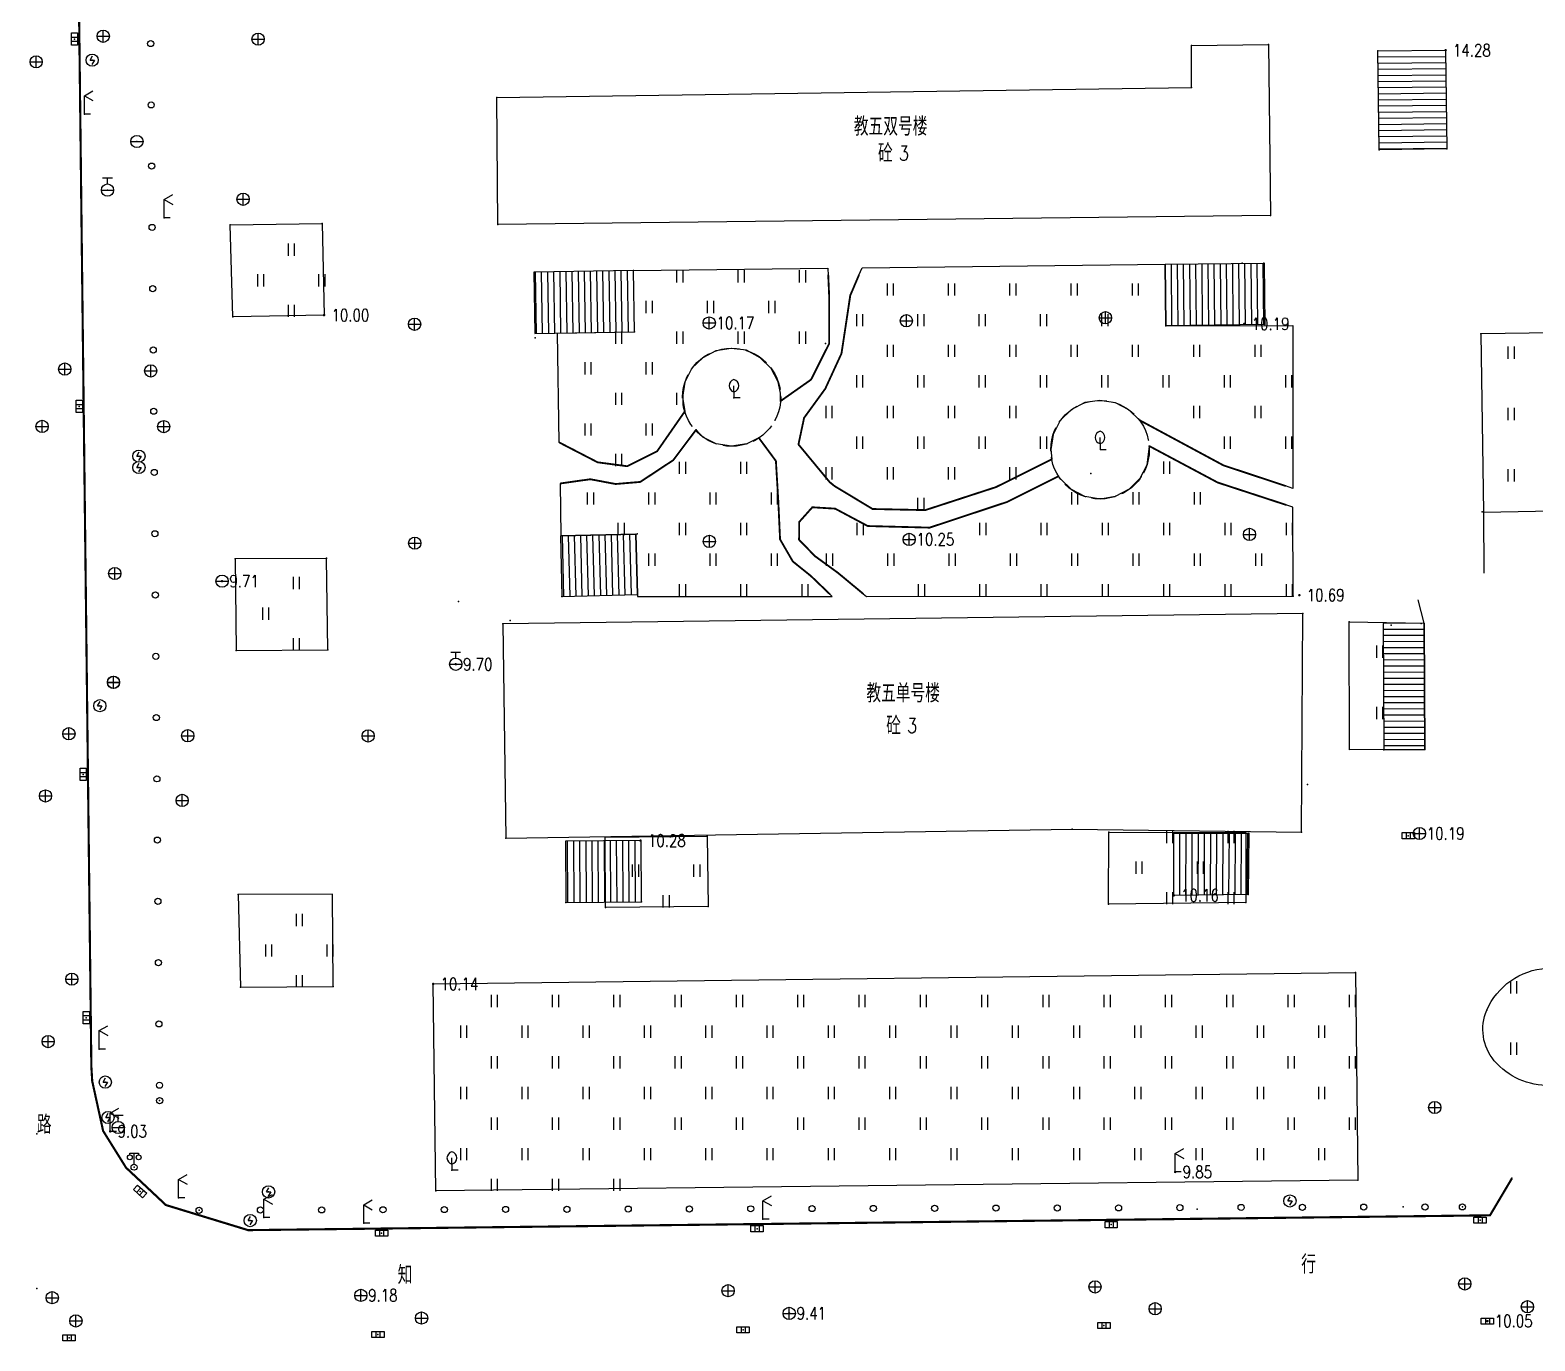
# Model space of a CAD drawing. Extents: x 953 to 1488, y 1110 to 1509.
# Drawn here: x 1214 to 1336.8, y 1195.4 to 1302.4 of the extents above; entities that cross this region are included whole.
import ezdxf
from ezdxf.enums import TextEntityAlignment as Align

# ---------------------------------------------------------------- set-up
doc = ezdxf.new("R2010")
doc.units = 0
doc.header["$LTSCALE"] = 0.5
doc.header["$PDSIZE"] = 0.2
doc.linetypes.add('X3', pattern=[5, 4, -1])
doc.layers.get('0').update_dxf_attribs({"linetype": 'CONTINUOUS'})
doc.layers.add('ASSIST', color=7, linetype='CONTINUOUS', plot=False)
for name, color, linetype in [('DLDW', 11, 'CONTINUOUS'), ('DLSS', 4, 'CONTINUOUS'), ('GCD', 1, 'CONTINUOUS'), ('GXYZ', 2, 'CONTINUOUS'), ('JMD', 6, 'CONTINUOUS'), ('SXSS', 5, 'CONTINUOUS'), ('ZBTZ', 3, 'CONTINUOUS'), ('ZDH', 1, 'CONTINUOUS')]:
    doc.layers.add(name, color=color, linetype=linetype)
doc.styles.add('HZ', font='rs.shx', dxfattribs={"width": 0.8, "bigfont": 'hztxt.shx'})
doc.linetypes.add('1161', pattern='A,0,[149,AAA.SHX,S=0.15,R=0,X=0,Y=0],-1.6', length=1.6)

# ---------------------------------------------------------------- blocks, each defined once
blk = doc.blocks.new('gc097')
for p, q in [((-0.7, 2), (-0.7, 2.3)), ((-0.7, 2.3), (0.7, 2.3)), ((0, 0.5), (0, 2.3)), ((0.7, 2.3), (0.7, 2))]:
    blk.add_line(p, q)
for centre, radius in [((-0.7, 1.6), 0.4), ((0, 0), 0.5), ((0.73, 1.6), 0.4)]:
    blk.add_circle(centre, radius)
blk = doc.blocks.new('gc143')
for p, q in [((0, 1), (0, 2)), ((0, 1), (0, 0)), ((1, 0), (0, 0))]:
    blk.add_line(p, q)
for centre, start, end in [((0.225, 2), 102.68038, 257.31962), ((-0.225, 2), 282.68038, 77.31962)]:
    blk.add_arc(centre, 1.025, start, end)
blk = doc.blocks.new('gc052')
for p, q in [((0, 3), (1.39, 3.8)), ((0, 3), (1.39, 2.2)), ((0, 0), (0, 3)), ((1, 0), (0, 0))]:
    blk.add_line(p, q)
blk = doc.blocks.new('gc133')
for p, q in [((-1, 0), (1, 0)), ((-0.8, 2), (0.8, 2)), ((0, 1), (0, 2))]:
    blk.add_line(p, q)
blk.add_circle((0, 0), 1)
blk = doc.blocks.new('gc042')
blk.add_line((-1, 0), (1, 0))
blk.add_circle((0, 0), 1)
blk = doc.blocks.new('gc041')
for p, q in [((-1, 0.5), (1, 0.5)), ((-1, -0.5), (-1, 0.5)), ((-0.33, 0.5), (-0.33, -0.5)), ((0.33, 0.5), (0.33, -0.5)), ((1, 0.5), (1, -0.5)), ((1, -0.5), (-1, -0.5))]:
    blk.add_line(p, q)
blk = doc.blocks.new('gc043')
for p, q in [((-1, 0), (1, 0)), ((0, -1), (0, 1))]:
    blk.add_line(p, q)
blk.add_circle((0, 0), 1)
blk = doc.blocks.new('gc050')
for p, q in [((-0.35, 0), (0.05, 0.69)), ((-0.35, 0), (0.35, 0)), ((0.35, 0), (-0.06, -0.69))]:
    blk.add_line(p, q)
blk.add_circle((0, 0), 1)
blk = doc.blocks.new('gc170')
at = {"linetype": 'Continuous'}
blk.add_circle((0, 0), 0.5, dxfattribs=at)
blk = doc.blocks.new('GC200')
at = {"linetype": 'Continuous', "const_width": 0.2, "flags": 128}
blk.add_lwpolyline([(-0.1, 0, 1), (0.1, 0, 1)], format="xyb", close=True, dxfattribs=at)
blk = doc.blocks.new('gc323')
at = {"flags": 128}
for points in [[(-0.5, 0), (-0.5, 2)], [(0.5, 0), (0.5, 2)]]:
    blk.add_lwpolyline(points, dxfattribs=at)

msp = doc.modelspace()

# ---------------------------------------------------------------- linework, layer by layer
at = {"linetype": 'Continuous'}
for p, q in [((1332.61, 1263.03), (1332.64, 1258.04)), ((1327.77, 1253.96), (1327.28, 1255.86))]:
    msp.add_line(p, q, dxfattribs=at)
at = {"layer": 'ASSIST', "linetype": 'Continuous', "flags": 128}
for points in [[(1324.08, 1292.6), (1323.97, 1300.67), (1329.51, 1300.72), (1329.62, 1292.67)], [(1255.22, 1277.61), (1263.35, 1277.75), (1263.27, 1282.74), (1255.14, 1282.6)], [(1314.77, 1278.33), (1306.69, 1278.24), (1306.64, 1283.26), (1314.72, 1283.35)], [(1257.43, 1256.14), (1263.59, 1256.3), (1263.46, 1261.24), (1257.3, 1261.09)], [(1327.81, 1243.66), (1327.77, 1253.96), (1324.41, 1253.95), (1324.46, 1243.65)], [(1257.74, 1231.17), (1263.92, 1231.21), (1263.89, 1236.22), (1257.71, 1236.18)], [(1313.41, 1231.83), (1307.33, 1231.75), (1307.33, 1236.82), (1313.46, 1236.82)]]:
    msp.add_lwpolyline(points, close=True, dxfattribs=at)
at = {"layer": 'DLSS', "linetype": 'Continuous', "const_width": 0.175, "elevation": 10.24, "flags": 128}
msp.add_lwpolyline([(1334.91, 1208.64), (1333.13, 1205.64), (1231.83, 1204.43), (1225.12, 1206.48), (1221.87, 1209.53), (1220, 1212.53), (1219.11, 1216.6), (1219.04, 1217.81), (1216.91, 1400.79)], dxfattribs=at)
at = {"layer": 'DLSS', "linetype": 'X3', "const_width": 0.15, "flags": 128}
for points, elevation in [([(1279.15, 1282.35), (1279.23, 1280.55), (1279.23, 1276.79), (1277.75, 1273.84), (1275.25, 1272.08)], 10.26), ([(1297.38, 1267.34), (1292.84, 1265.07), (1287.07, 1263.19), (1282.77, 1263.28), (1279.68, 1265.14), (1279.27, 1265.47), (1276.72, 1268.55), (1277.18, 1270.72), (1278.91, 1273.1), (1280.23, 1275.97), (1280.95, 1280.72), (1281.65, 1282.36)], 10.38), ([(1257.21, 1268.71), (1260.34, 1267.09), (1262.75, 1266.77), (1265.19, 1267.99), (1267.44, 1271.23)], 10.21), ([(1304.54, 1270.53), (1311.39, 1266.84), (1316.46, 1265.16)], 10.32), ([(1257.27, 1265.36), (1259.74, 1265.71), (1261.8, 1265.32), (1263.82, 1265.49), (1266.51, 1267.27), (1268.37, 1269.75)], 10.23), ([(1273.49, 1269.08), (1274.88, 1267.2), (1275.07, 1264.03), (1275.22, 1260.8), (1276.26, 1259), (1277.74, 1257.81), (1279.29, 1256.32)], 10.25), ([(1316.48, 1263.62), (1310.92, 1265.44), (1305.33, 1268.42)], 10.34), ([(1281.99, 1256.37), (1279.94, 1258.07), (1278.06, 1259.44), (1276.77, 1260.77), (1276.78, 1262.22), (1277.85, 1263.42), (1279.71, 1263.31), (1282.37, 1261.89), (1287.42, 1261.76), (1293.72, 1263.85), (1297.92, 1265.95)], 10.27)]:
    msp.add_lwpolyline(points, dxfattribs=dict(at, elevation=elevation))
at = {"layer": 'DLSS', "linetype": 'X3'}
for centre, radius in [((1271.27, 1272.4, 10.21), 4), ((1301.32, 1268.12, 10.32), 4.02)]:
    msp.add_circle(centre, radius, dxfattribs=at)
at = {"layer": 'JMD', "linetype": 'Continuous'}
for p, q in [((1323.97, 1300.67), (1329.51, 1300.72)), ((1324.08, 1292.6), (1323.97, 1300.67)), ((1323.98, 1300.17), (1329.51, 1300.22)), ((1329.51, 1300.72), (1329.62, 1292.67)), ((1323.99, 1299.67), (1329.52, 1299.72)), ((1324, 1299.17), (1329.53, 1299.22)), ((1324, 1298.67), (1329.54, 1298.72)), ((1324.01, 1298.17), (1329.54, 1298.23)), ((1324.02, 1297.67), (1329.55, 1297.73)), ((1324.02, 1297.17), (1329.56, 1297.23)), ((1324.03, 1296.67), (1329.56, 1296.73)), ((1324.04, 1296.17), (1329.57, 1296.23)), ((1324.04, 1295.67), (1329.58, 1295.73)), ((1324.05, 1295.17), (1329.58, 1295.23)), ((1324.06, 1294.67), (1329.59, 1294.73)), ((1324.06, 1294.17), (1329.6, 1294.24)), ((1324.07, 1293.67), (1329.6, 1293.74)), ((1324.08, 1293.17), (1329.61, 1293.24)), ((1324.08, 1292.67), (1329.62, 1292.74)), ((1263.27, 1282.74), (1255.14, 1282.6)), ((1262.35, 1277.73), (1262.27, 1282.72)), ((1262.85, 1277.74), (1262.77, 1282.73)), ((1263.35, 1277.75), (1263.27, 1282.74)), ((1306.64, 1283.26), (1314.72, 1283.35)), ((1306.69, 1278.24), (1306.64, 1283.26)), ((1307.19, 1278.25), (1307.14, 1283.27)), ((1307.69, 1278.25), (1307.64, 1283.27)), ((1308.19, 1278.26), (1308.14, 1283.28)), ((1308.69, 1278.27), (1308.64, 1283.28)), ((1309.19, 1278.27), (1309.14, 1283.29)), ((1309.69, 1278.28), (1309.64, 1283.3)), ((1310.19, 1278.28), (1310.14, 1283.3)), ((1310.69, 1278.29), (1310.64, 1283.31)), ((1311.19, 1278.29), (1311.14, 1283.31)), ((1311.69, 1278.3), (1311.64, 1283.32)), ((1312.19, 1278.3), (1312.14, 1283.32)), ((1312.69, 1278.31), (1312.64, 1283.33)), ((1313.19, 1278.32), (1313.14, 1283.33)), ((1313.69, 1278.32), (1313.64, 1283.34)), ((1314.19, 1278.33), (1314.14, 1283.35)), ((1314.69, 1278.33), (1314.64, 1283.35)), ((1255.35, 1277.61), (1255.27, 1282.61)), ((1255.85, 1277.62), (1255.77, 1282.61)), ((1256.35, 1277.63), (1256.27, 1282.62)), ((1256.85, 1277.64), (1256.77, 1282.63)), ((1257.35, 1277.65), (1257.27, 1282.64)), ((1257.85, 1277.66), (1257.77, 1282.65)), ((1258.35, 1277.66), (1258.27, 1282.66)), ((1258.85, 1277.67), (1258.77, 1282.67)), ((1259.35, 1277.68), (1259.27, 1282.67)), ((1259.85, 1277.69), (1259.77, 1282.68)), ((1260.35, 1277.7), (1260.27, 1282.69)), ((1260.85, 1277.71), (1260.77, 1282.7)), ((1261.35, 1277.71), (1261.27, 1282.71)), ((1261.85, 1277.72), (1261.77, 1282.72)), ((1314.77, 1278.33), (1306.69, 1278.24)), ((1255.22, 1277.61), (1263.35, 1277.75)), ((1263.46, 1261.24), (1257.3, 1261.09)), ((1257.59, 1256.15), (1257.46, 1261.09)), ((1258.09, 1256.16), (1257.96, 1261.1)), ((1258.59, 1256.17), (1258.46, 1261.12)), ((1259.09, 1256.18), (1258.96, 1261.13)), ((1259.59, 1256.2), (1259.46, 1261.14)), ((1260.09, 1256.21), (1259.96, 1261.15)), ((1260.59, 1256.22), (1260.46, 1261.17)), ((1261.09, 1256.23), (1260.96, 1261.18)), ((1261.59, 1256.25), (1261.46, 1261.19)), ((1262.09, 1256.26), (1261.96, 1261.21)), ((1262.59, 1256.27), (1262.46, 1261.22)), ((1263.09, 1256.29), (1262.96, 1261.23)), ((1263.59, 1256.3), (1263.46, 1261.24)), ((1257.43, 1256.14), (1263.59, 1256.3)), ((1327.77, 1253.96), (1324.41, 1253.95)), ((1324.41, 1253.95), (1324.46, 1243.65)), ((1327.77, 1253.46), (1324.41, 1253.45)), ((1327.81, 1243.66), (1327.77, 1253.96)), ((1327.77, 1252.96), (1324.42, 1252.95)), ((1327.77, 1252.46), (1324.42, 1252.45)), ((1327.77, 1251.96), (1324.42, 1251.95)), ((1327.78, 1251.46), (1324.42, 1251.45)), ((1327.78, 1250.96), (1324.43, 1250.95)), ((1327.78, 1250.46), (1324.43, 1250.45)), ((1327.78, 1249.96), (1324.43, 1249.95)), ((1327.79, 1249.46), (1324.43, 1249.45)), ((1327.79, 1248.96), (1324.43, 1248.95)), ((1327.79, 1248.46), (1324.44, 1248.45)), ((1327.79, 1247.96), (1324.44, 1247.95)), ((1327.8, 1247.46), (1324.44, 1247.45)), ((1327.8, 1246.96), (1324.44, 1246.95)), ((1327.8, 1246.46), (1324.45, 1246.45)), ((1327.8, 1245.96), (1324.45, 1245.95)), ((1327.8, 1245.46), (1324.45, 1245.45)), ((1327.81, 1244.96), (1324.45, 1244.95)), ((1327.81, 1244.46), (1324.45, 1244.45)), ((1327.81, 1243.96), (1324.46, 1243.95)), ((1263.89, 1236.22), (1257.71, 1236.18)), ((1257.92, 1231.17), (1257.89, 1236.18)), ((1258.42, 1231.18), (1258.39, 1236.18)), ((1258.92, 1231.18), (1258.89, 1236.18)), ((1259.42, 1231.18), (1259.39, 1236.19)), ((1259.92, 1231.19), (1259.89, 1236.19)), ((1260.42, 1231.19), (1260.39, 1236.19)), ((1260.92, 1231.19), (1260.89, 1236.2)), ((1261.42, 1231.2), (1261.39, 1236.2)), ((1261.92, 1231.2), (1261.89, 1236.2)), ((1262.42, 1231.2), (1262.39, 1236.21)), ((1262.92, 1231.21), (1262.89, 1236.21)), ((1263.42, 1231.21), (1263.39, 1236.21)), ((1263.92, 1231.21), (1263.89, 1236.22)), ((1307.33, 1231.75), (1307.33, 1236.82)), ((1307.33, 1236.82), (1313.46, 1236.82)), ((1307.83, 1231.76), (1307.84, 1236.82)), ((1308.33, 1231.77), (1308.34, 1236.82)), ((1308.83, 1231.77), (1308.84, 1236.82)), ((1309.33, 1231.78), (1309.35, 1236.82)), ((1309.83, 1231.78), (1309.85, 1236.82)), ((1310.33, 1231.79), (1310.35, 1236.82)), ((1310.83, 1231.79), (1310.86, 1236.82)), ((1311.33, 1231.8), (1311.36, 1236.82)), ((1311.83, 1231.81), (1311.87, 1236.82)), ((1312.33, 1231.81), (1312.37, 1236.82)), ((1312.83, 1231.82), (1312.87, 1236.82)), ((1313.33, 1231.82), (1313.38, 1236.82)), ((1257.74, 1231.17), (1263.92, 1231.21)), ((1313.41, 1231.83), (1307.33, 1231.75))]:
    msp.add_line(p, q, dxfattribs=at)
at = {"layer": 'JMD', "linetype": 'Continuous', "elevation": 10.68, "flags": 128}
msp.add_lwpolyline([(1252.11, 1296.85), (1308.78, 1297.68), (1308.77, 1301.11), (1315.05, 1301.18), (1315.23, 1287.22), (1252.21, 1286.51), (1252.11, 1296.85)], close=True, dxfattribs=at)
at = {"layer": 'JMD', "linetype": 'Continuous', "flags": 128}
msp.add_lwpolyline([(1252.85, 1236.42), (1299.05, 1237.14), (1317.75, 1236.91), (1317.87, 1254.75), (1252.61, 1253.92), (1252.85, 1236.42)], close=True, dxfattribs=at)
at = {"layer": 'ZBTZ', "linetype": '1161', "flags": 128}
for points, elevation in [([(1230.36, 1286.46), (1237.87, 1286.58), (1238.03, 1279.1), (1230.58, 1278.95)], 9.75), ([(1342.24, 1277.7), (1332.37, 1277.57), (1332.61, 1263.03), (1342.49, 1263.2)], 14.34), ([(1230.78, 1259.22), (1230.86, 1251.74), (1238.32, 1251.79), (1238.21, 1259.25)], 9.74), ([(1321.64, 1254.06), (1327.77, 1253.96), (1327.81, 1243.66), (1321.68, 1243.63)], 14.25), ([(1269.26, 1236.57), (1269.35, 1230.83), (1260.99, 1230.77), (1260.94, 1236.51)], 10.27), ([(1313.2, 1231.17), (1302.02, 1231.02), (1302.03, 1236.92), (1313.22, 1236.88)], 10.17), ([(1231.02, 1231.81), (1231.2, 1224.25), (1238.76, 1224.3), (1238.71, 1231.86)], 9.58), ([(1322.17, 1225.45), (1322.36, 1208.5), (1247.14, 1207.63), (1246.92, 1224.52)], 10.17)]:
    msp.add_lwpolyline(points, close=True, dxfattribs=dict(at, elevation=elevation))
for points in [[(1263.27, 1282.74), (1263.27, 1282.74), (1279.12, 1282.93), (1279.23, 1280.55), (1279.23, 1276.79), (1277.75, 1273.84), (1275.25, 1272.08), (1275.25, 1272.73), (1275.07, 1273.66), (1274.5, 1274.74), (1273.59, 1275.63), (1272.47, 1276.23), (1271.23, 1276.38), (1269.99, 1276.2), (1268.93, 1275.63), (1268.03, 1274.77), (1267.45, 1273.64), (1267.25, 1272.41), (1267.44, 1271.23), (1265.19, 1267.99), (1262.75, 1266.77), (1260.34, 1267.09), (1258.19, 1268.2), (1257.21, 1268.71), (1257.06, 1277.64), (1263.35, 1277.75), (1263.27, 1282.74)], [(1281.91, 1282.96), (1306.64, 1283.26), (1306.69, 1278.24), (1317.06, 1278.25), (1317.06, 1264.96), (1316.46, 1265.16), (1311.39, 1266.84), (1304.54, 1270.53), (1303.67, 1271.38), (1302.57, 1271.95), (1301.29, 1272.14), (1300.08, 1271.96), (1298.96, 1271.38), (1298.07, 1270.49), (1297.5, 1269.35), (1297.3, 1268.14), (1297.38, 1267.34), (1292.84, 1265.07), (1287.07, 1263.19), (1282.77, 1263.28), (1279.68, 1265.14), (1279.27, 1265.47), (1276.72, 1268.55), (1277.18, 1270.72), (1278.91, 1273.1), (1280.23, 1275.97), (1280.95, 1280.72), (1281.65, 1282.36)], [(1257.27, 1265.36), (1257.34, 1261.09), (1263.46, 1261.24), (1263.59, 1256.3), (1263.59, 1256.14), (1279.46, 1256.15), (1279.29, 1256.32), (1277.74, 1257.81), (1276.26, 1259), (1275.22, 1260.8), (1275.07, 1264.03), (1274.88, 1267.2), (1273.49, 1269.08), (1272.51, 1268.6), (1271.26, 1268.41), (1270.02, 1268.6), (1268.93, 1269.15), (1268.37, 1269.75), (1266.51, 1267.27), (1263.82, 1265.49), (1261.8, 1265.32), (1259.74, 1265.71), (1257.27, 1265.36)], [(1282.26, 1256.15), (1317.07, 1256.16), (1317.06, 1263.42), (1316.48, 1263.62), (1310.92, 1265.44), (1305.33, 1268.42), (1305.14, 1266.87), (1304.56, 1265.76), (1303.69, 1264.89), (1302.56, 1264.3), (1301.35, 1264.08), (1300.09, 1264.3), (1298.98, 1264.87), (1298.1, 1265.75), (1297.92, 1265.95), (1293.72, 1263.85), (1287.42, 1261.76), (1282.37, 1261.89), (1279.71, 1263.31), (1277.85, 1263.42), (1276.78, 1262.22), (1276.77, 1260.77), (1278.06, 1259.44), (1279.94, 1258.07), (1281.99, 1256.37)]]:
    msp.add_lwpolyline(points, close=True, dxfattribs=at)
msp.add_lwpolyline([(1342.88, 1222.97, -0.289622), (1342.61, 1218.7, -0.231147), (1338.02, 1216.25, -0.231147), (1333.48, 1218.26, -0.283586), (1332.87, 1222.38, -0.283586), (1337.75, 1225.8, -0.289622)], format="xyb", close=True, dxfattribs=at)
at = {"layer": 'ZDH', "linetype": 'Continuous'}
for p in [(1217.66, 1301.63, 9.52), (1220.01, 1301.86, 9.69), (1232.64, 1301.62, 9.97), (1315.05, 1301.18, 14.27), (1219.11, 1299.91, 9.66), (1308.77, 1301.11, 10.67), (1323.97, 1300.67, 14.27), (1329.51, 1300.72, 14.28), (1214.54, 1299.77, 9.57), (1308.78, 1297.68, 10.69), (1252.11, 1296.85, 10.68), (1218.48, 1295.51, 9.62), (1222.76, 1293.27, 9.62), (1324.08, 1292.6, 14.39), (1329.62, 1292.67, 14.39), (1220.36, 1289.31, 9.53), (1231.42, 1288.56, 9.85), (1224.98, 1287.04, 9.59), (1230.36, 1286.46, 9.75), (1237.87, 1286.58, 10.05), (1252.21, 1286.51, 10.68), (1315.23, 1287.22, 14.27), (1263.27, 1282.74, 10.21), (1312.92, 1283.35, 10.66), (1314.69, 1283.35, 14.27), (1279.15, 1282.35, 10.26), (1281.65, 1282.36, 10.27), (1279.23, 1280.55, 10.26), (1280.95, 1280.72, 10.27), (1238.03, 1279.1, 10), (1230.58, 1278.95, 9.75), (1245.41, 1278.36, 10.17), (1269.44, 1278.46, 10.16), (1285.52, 1278.64, 10.2), (1301.76, 1278.89, 10.21), (1306.69, 1278.24, 10.14), (1313.09, 1278.39, 10.19), (1314.77, 1278.33, 14.39), (1255.23, 1277.26, 10.68), (1255.25, 1277.26, 10.68), (1263.35, 1277.75, 10.12), (1278.92, 1276.79, 10.26), (1332.37, 1277.57, 14.34), (1280.23, 1275.97, 10.26), (1216.87, 1274.7, 9.33), (1223.88, 1274.55, 9.54), (1277.75, 1273.84, 10.24), (1278.91, 1273.1, 10.26), (1271.46, 1272.34, 10.27), (1275.25, 1272.08, 10.26), (1218.06, 1271.65, 9.27), (1267.44, 1271.23, 10.26), (1277.18, 1270.72, 10.25), (1304.54, 1270.53, 10.32), (1215.02, 1270.02, 9.34), (1224.94, 1270, 9.54), (1268.37, 1269.75, 10.27), (1258.19, 1268.2, 10.21), (1258.37, 1268.13, 10.23), (1265.19, 1267.99, 10.25), (1273.49, 1269.08, 10.25), (1276.72, 1268.55, 10.28), (1305.33, 1268.42, 10.34), (1222.92, 1267.59, 9.46), (1260.34, 1267.09, 10.26), (1262.75, 1266.77, 10.24), (1266.51, 1267.27, 10.28), (1274.88, 1267.2, 10.3), (1297.38, 1267.34, 10.38), (1311.39, 1266.84, 10.31), (1222.92, 1266.67, 9.44), (1259.74, 1265.71, 10.24), (1297.92, 1265.95, 10.38), (1300.58, 1266.18, 10.36), (1304.67, 1265.9, 10.33), (1258.22, 1265.49, 10.23), (1261.8, 1265.32, 10.25), (1263.82, 1265.49, 10.25), (1279.27, 1265.47, 10.32), (1279.68, 1265.14, 10.32), (1292.84, 1265.07, 10.36), (1310.92, 1265.44, 10.3), (1316.46, 1265.16, 10.35), (1275.07, 1264.03, 10.33), (1277.85, 1263.42, 10.33), (1279.71, 1263.31, 10.33), (1282.77, 1263.28, 10.3), (1287.07, 1263.19, 10.3), (1293.72, 1263.85, 10.38), (1316.48, 1263.62, 10.34), (1276.78, 1262.22, 10.33), (1282.37, 1261.89, 10.3), (1332.5, 1263.04, 14.35), (1263.55, 1261.25, 10.18), (1269.45, 1260.64, 10.24), (1275.22, 1260.8, 10.31), (1276.77, 1260.77, 10.31), (1285.75, 1260.8, 10.25), (1287.42, 1261.76, 10.31), (1313.51, 1261.21, 10.26), (1245.42, 1260.49, 10.23), (1278.06, 1259.44, 10.31), (1230.78, 1259.22, 9.74), (1238.21, 1259.25, 10), (1238.23, 1259.26, 10), (1276.26, 1259, 10.32), (1220.95, 1258.02, 9.38), (1229.7, 1257.39, 9.71), (1277.74, 1257.81, 10.31), (1279.94, 1258.07, 10.3), (1257.43, 1256.14, 10.69), (1257.45, 1256.14, 10.69), (1263.59, 1256.3, 10.19), (1279.29, 1256.32, 10.27), (1281.99, 1256.37, 10.27), (1317.07, 1256.16, 14.37), (1317.58, 1256.25, 10.69), (1248.99, 1255.72, 10.69), (1317.87, 1254.75, 14.26), (1252.61, 1253.92, 10.67), (1253.21, 1254.19, 10.67), (1321.64, 1254.06, 14.25), (1325.07, 1253.81, 14.25), (1327.51, 1253.94, 14.24), (1230.86, 1251.74, 9.69), (1238.32, 1251.79, 10.01), (1248.76, 1250.61, 9.7), (1220.85, 1249.14, 9.33), (1220.85, 1249.13, 9.33), (1219.73, 1247.23, 9.32), (1217.21, 1244.94, 9.19), (1226.9, 1244.78, 9.52), (1241.62, 1244.76, 10.17), (1324.46, 1243.62, 10.21), (1327.81, 1243.66, 10.2), (1218.37, 1241.62, 9.12), (1215.3, 1239.86, 9.19), (1318.25, 1240.8, 10.68), (1226.45, 1239.5, 9.46), (1252.85, 1236.42, 10.7), (1263.84, 1236.22, 10.28), (1269.26, 1236.57, 10.27), (1299.05, 1237.14, 10.66), (1302.03, 1236.92, 10.41), (1307.32, 1236.82, 10.39), (1313.46, 1236.82, 10.67), (1317.75, 1236.91, 10.66), (1326.46, 1236.62, 10.19), (1327.37, 1236.8, 10.19), (1231.02, 1231.81, 9.58), (1257.74, 1231.17, 10.22), (1263.92, 1231.21, 10.18), (1307.33, 1231.75, 10.16), (1313.2, 1231.17, 10.17), (1313.41, 1231.83, 10.19), (1260.99, 1230.77, 10.21), (1269.35, 1230.83, 10.24), (1302.02, 1231.02, 10.21), (1322.17, 1225.45, 10.17), (1217.45, 1224.91, 9.04), (1231.2, 1224.25, 9.5), (1238.76, 1224.3, 9.84), (1246.92, 1224.52, 10.13), (1218.63, 1221.77, 8.98), (1332.87, 1222.38, 10.28), (1215.52, 1219.82, 9.04), (1219.69, 1219.21, 9.15), (1219.04, 1217.81, 8.94), (1219.11, 1216.6, 8.98), (1220.18, 1216.51, 9.14), (1224.61, 1215, 9.19), (1328.62, 1214.44, 10.2), (1220.4, 1213.62, 9.1), (1214.6, 1212.3, 9.02), (1220, 1212.53, 8.93), (1221.87, 1209.53, 8.91), (1222.53, 1209.57, 8.97), (1248.45, 1209.32, 9.61), (1307.45, 1209.18, 9.85), (1322.36, 1208.5, 10.03), (1334.92, 1208.66, 10.24), (1223.02, 1207.59, 8.95), (1226.16, 1207.07, 9.13), (1233.5, 1207.55, 9.23), (1247.14, 1207.63, 9.32), (1316.81, 1206.81, 9.94), (1225.12, 1206.48, 9.01), (1227.83, 1206.05, 9.24), (1233.11, 1205.45, 9.23), (1309.24, 1206.15, 9.83), (1326.06, 1206.32, 10.08), (1330.88, 1206.33, 10.19), (1333.13, 1205.64, 10.05), (1231.83, 1204.43, 9.05), (1232, 1205.21, 9.21), (1241.26, 1205, 9.24), (1242.72, 1204.19, 9.14), (1273.34, 1204.55, 9.37), (1273.82, 1205.33, 9.51), (1302.23, 1204.88, 9.62), (1332.32, 1205.24, 10.04), (1214.6, 1199.67, 8.98), (1270.98, 1199.49, 9.4), (1300.91, 1199.8, 9.69), (1331.07, 1200.04, 10.08), (1215.85, 1198.92, 8.99), (1241.02, 1199.11, 9.18), (1336.18, 1198.18, 10.13), (1217.78, 1197.02, 8.94), (1245.98, 1197.26, 9.19), (1275.97, 1197.64, 9.41), (1305.82, 1198.02, 9.71), (1332.92, 1197.01, 10.05), (1217.22, 1195.64, 8.89), (1242.42, 1195.92, 9.11), (1272.2, 1196.29, 9.34), (1301.64, 1196.65, 9.63)]:
    msp.add_point(p, dxfattribs=at)

# ---------------------------------------------------------------- block references
at = {"layer": 'DLDW', "linetype": 'Continuous', "xscale": 0.5, "yscale": 0.5}
msp.add_blockref('gc097', (1222.53, 1209.57, 8.97), dxfattribs=at)
at = {"layer": 'DLSS', "linetype": 'Continuous', "xscale": 0.5, "yscale": 0.5}
for p in [(1218.48, 1295.51, 9.62), (1224.98, 1287.04, 9.59), (1219.69, 1219.21, 9.15), (1220.58, 1212.48, 9.31), (1307.45, 1209.18, 9.85), (1226.16, 1207.07, 9.13), (1233.11, 1205.45, 9.23), (1241.26, 1205, 9.24), (1273.82, 1205.33, 9.51)]:
    msp.add_blockref('gc052', p, dxfattribs=at)
at = {"layer": 'GCD', "linetype": 'Continuous'}
ref = msp.add_blockref('GC200', (1329.51, 1300.72, 14.28), dxfattribs=dict(at, xscale=0.5, yscale=0.5, zscale=0.5))
ref.add_attrib('height', '14.28', dxfattribs={"linetype": 'Continuous', "height": 1, "style": 'HZ', "width": 0.8}).set_placement((1330.11, 1300.72, 14.28), align=Align.MIDDLE_LEFT)
ref = msp.add_blockref('GC200', (1238.03, 1279.1, 10), dxfattribs=dict(at, xscale=0.5, yscale=0.5, zscale=0.5))
ref.add_attrib('height', '10.00', dxfattribs={"linetype": 'Continuous', "height": 1, "style": 'HZ', "width": 0.8}).set_placement((1238.63, 1279.1, 10), align=Align.MIDDLE_LEFT)
ref = msp.add_blockref('GC200', (1269.44, 1278.46, 10.16), dxfattribs=dict(at, xscale=0.5, yscale=0.5, zscale=0.5))
ref.add_attrib('height', '10.17', dxfattribs={"linetype": 'Continuous', "height": 1, "style": 'HZ', "width": 0.8}).set_placement((1270.04, 1278.46, 10.16), align=Align.MIDDLE_LEFT)
ref = msp.add_blockref('GC200', (1313.09, 1278.39, 10.19), dxfattribs=dict(at, xscale=0.5, yscale=0.5, zscale=0.5))
ref.add_attrib('height', '10.19', dxfattribs={"linetype": 'Continuous', "height": 1, "style": 'HZ', "width": 0.8}).set_placement((1313.69, 1278.39, 10.19), align=Align.MIDDLE_LEFT)
ref = msp.add_blockref('GC200', (1285.75, 1260.8, 10.25), dxfattribs=dict(at, xscale=0.5, yscale=0.5, zscale=0.5))
ref.add_attrib('height', '10.25', dxfattribs={"linetype": 'Continuous', "height": 1, "style": 'HZ', "width": 0.8}).set_placement((1286.35, 1260.8, 10.25), align=Align.MIDDLE_LEFT)
ref = msp.add_blockref('GC200', (1229.7, 1257.39, 9.71), dxfattribs=dict(at, xscale=0.5, yscale=0.5, zscale=0.5))
ref.add_attrib('height', '9.71', dxfattribs={"linetype": 'Continuous', "height": 1, "style": 'HZ', "width": 0.8}).set_placement((1230.3, 1257.39, 9.71), align=Align.MIDDLE_LEFT)
ref = msp.add_blockref('GC200', (1317.58, 1256.25, 10.69), dxfattribs=dict(at, xscale=0.5, yscale=0.5, zscale=0.5))
ref.add_attrib('height', '10.69', dxfattribs={"linetype": 'Continuous', "height": 1, "style": 'HZ', "width": 0.8}).set_placement((1318.18, 1256.25, 10.69), align=Align.MIDDLE_LEFT)
ref = msp.add_blockref('GC200', (1248.76, 1250.61, 9.7), dxfattribs=dict(at, xscale=0.5, yscale=0.5, zscale=0.5))
ref.add_attrib('height', '9.70', dxfattribs={"linetype": 'Continuous', "height": 1, "style": 'HZ', "width": 0.8}).set_placement((1249.36, 1250.61, 9.7), align=Align.MIDDLE_LEFT)
ref = msp.add_blockref('GC200', (1263.84, 1236.22, 10.28), dxfattribs=dict(at, xscale=0.5, yscale=0.5, zscale=0.5))
ref.add_attrib('height', '10.28', dxfattribs={"linetype": 'Continuous', "height": 1, "style": 'HZ', "width": 0.8}).set_placement((1264.44, 1236.22, 10.28), align=Align.MIDDLE_LEFT)
ref = msp.add_blockref('GC200', (1327.37, 1236.8, 10.19), dxfattribs=dict(at, xscale=0.5, yscale=0.5, zscale=0.5))
ref.add_attrib('height', '10.19', dxfattribs={"linetype": 'Continuous', "height": 1, "style": 'HZ', "width": 0.8}).set_placement((1327.97, 1236.8, 10.19), align=Align.MIDDLE_LEFT)
ref = msp.add_blockref('GC200', (1307.33, 1231.75, 10.16), dxfattribs=dict(at, xscale=0.5, yscale=0.5, zscale=0.5))
ref.add_attrib('height', '10.16', dxfattribs={"linetype": 'Continuous', "height": 1, "style": 'HZ', "width": 0.8}).set_placement((1307.93, 1231.75, 10.16), align=Align.MIDDLE_LEFT)
ref = msp.add_blockref('GC200', (1246.92, 1224.52, 10.13), dxfattribs=dict(at, xscale=0.5, yscale=0.5, zscale=0.5))
ref.add_attrib('height', '10.14', dxfattribs={"linetype": 'Continuous', "height": 1, "style": 'HZ', "width": 0.8}).set_placement((1247.52, 1224.52, 10.13), align=Align.MIDDLE_LEFT)
ref = msp.add_blockref('GC200', (1220.58, 1212.49, 9.03), dxfattribs=dict(at, xscale=0.5, yscale=0.5, zscale=0.5))
ref.add_attrib('height', '9.03', dxfattribs={"linetype": 'Continuous', "height": 1, "style": 'HZ', "width": 0.8}).set_placement((1221.18, 1212.49, 9.03), align=Align.MIDDLE_LEFT)
ref = msp.add_blockref('GC200', (1307.45, 1209.18, 9.85), dxfattribs=dict(at, xscale=0.5, yscale=0.5, zscale=0.5))
ref.add_attrib('height', '9.85', dxfattribs={"linetype": 'Continuous', "height": 1, "style": 'HZ', "width": 0.8}).set_placement((1308.06, 1209.18, 9.85), align=Align.MIDDLE_LEFT)
ref = msp.add_blockref('GC200', (1241.02, 1199.11, 9.18), dxfattribs=dict(at, xscale=0.5, yscale=0.5, zscale=0.5))
ref.add_attrib('height', '9.18', dxfattribs={"linetype": 'Continuous', "height": 1, "style": 'HZ', "width": 0.8}).set_placement((1241.62, 1199.11, 9.18), align=Align.MIDDLE_LEFT)
ref = msp.add_blockref('GC200', (1275.97, 1197.64, 9.41), dxfattribs=dict(at, xscale=0.5, yscale=0.5, zscale=0.5))
ref.add_attrib('height', '9.41', dxfattribs={"linetype": 'Continuous', "height": 1, "style": 'HZ', "width": 0.8}).set_placement((1276.57, 1197.64, 9.41), align=Align.MIDDLE_LEFT)
ref = msp.add_blockref('GC200', (1332.92, 1197.01, 10.05), dxfattribs=dict(at, xscale=0.5, yscale=0.5, zscale=0.5))
ref.add_attrib('height', '10.05', dxfattribs={"linetype": 'Continuous', "height": 1, "style": 'HZ', "width": 0.8}).set_placement((1333.52, 1197.01, 10.05), align=Align.MIDDLE_LEFT)
at = {"layer": 'GXYZ', "linetype": 'Continuous'}
for p, xscale, yscale, rotation in [((1217.66, 1301.63, 9.52), 0.5, 0.5, 90), ((1218.06, 1271.65, 9.27), 0.5, 0.5, 90), ((1218.37, 1241.62, 9.12), 0.5, 0.5, 90), ((1218.63, 1221.77, 8.98), 0.5, 0.5, 90), ((1223.02, 1207.59, 8.95), 0.5000000000000322, 0.4999999999999941, 317.9025429339877)]:
    msp.add_blockref('gc041', p, dxfattribs=dict(at, xscale=xscale, yscale=yscale, rotation=rotation))
at = {"layer": 'GXYZ', "linetype": 'Continuous', "xscale": 0.5, "yscale": 0.5}
for name, p in [('gc043', (1220.01, 1301.86, 9.69)), ('gc043', (1232.64, 1301.62, 9.97)), ('gc043', (1214.54, 1299.77, 9.57)), ('gc050', (1219.11, 1299.91, 9.66)), ('gc042', (1222.76, 1293.27, 9.62)), ('gc133', (1220.36, 1289.31, 9.53)), ('gc043', (1231.42, 1288.56, 9.85)), ('gc043', (1285.52, 1278.64, 10.2)), ('gc043', (1301.76, 1278.89, 10.21)), ('gc043', (1245.41, 1278.36, 10.17)), ('gc043', (1269.44, 1278.46, 10.16)), ('gc043', (1216.87, 1274.7, 9.33)), ('gc043', (1223.88, 1274.55, 9.54)), ('gc043', (1215.02, 1270.02, 9.34)), ('gc043', (1224.94, 1270, 9.54)), ('gc050', (1222.92, 1267.59, 9.46)), ('gc050', (1222.92, 1266.67, 9.44)), ('gc043', (1245.42, 1260.49, 10.23)), ('gc043', (1269.45, 1260.64, 10.24)), ('gc043', (1285.75, 1260.8, 10.25)), ('gc043', (1313.51, 1261.21, 10.26)), ('gc043', (1220.95, 1258.02, 9.38)), ('gc042', (1229.7, 1257.39, 9.71)), ('gc133', (1248.76, 1250.61, 9.7)), ('gc043', (1220.85, 1249.14, 9.33)), ('gc043', (1220.85, 1249.13, 9.33)), ('gc050', (1219.73, 1247.23, 9.32)), ('gc043', (1217.21, 1244.94, 9.19)), ('gc043', (1226.9, 1244.78, 9.52)), ('gc043', (1241.62, 1244.76, 10.17)), ('gc043', (1215.3, 1239.86, 9.19)), ('gc043', (1226.45, 1239.5, 9.46)), ('gc041', (1326.46, 1236.62, 10.19)), ('gc043', (1327.37, 1236.8, 10.19)), ('gc043', (1217.45, 1224.91, 9.04)), ('gc043', (1215.52, 1219.82, 9.04)), ('gc050', (1220.18, 1216.51, 9.14)), ('gc050', (1220.4, 1213.62, 9.1)), ('gc043', (1328.62, 1214.44, 10.2)), ('gc133', (1221.24, 1212.81, 8.68)), ('gc050', (1233.5, 1207.55, 9.23)), ('gc050', (1316.81, 1206.81, 9.94)), ('gc050', (1232, 1205.21, 9.21)), ('gc041', (1332.32, 1205.24, 10.04)), ('gc041', (1242.72, 1204.19, 9.14)), ('gc041', (1273.34, 1204.55, 9.37)), ('gc041', (1302.23, 1204.88, 9.62)), ('gc043', (1331.07, 1200.04, 10.08)), ('gc043', (1215.85, 1198.92, 8.99)), ('gc043', (1241.02, 1199.11, 9.18)), ('gc043', (1270.98, 1199.49, 9.4)), ('gc043', (1300.91, 1199.8, 9.69)), ('gc043', (1275.97, 1197.64, 9.41)), ('gc043', (1305.82, 1198.02, 9.71)), ('gc043', (1336.18, 1198.18, 10.13)), ('gc043', (1217.78, 1197.02, 8.94)), ('gc043', (1245.98, 1197.26, 9.19)), ('gc041', (1301.64, 1196.65, 9.63)), ('gc041', (1332.92, 1197.01, 10.05)), ('gc041', (1217.22, 1195.64, 8.89)), ('gc041', (1242.42, 1195.92, 9.11)), ('gc041', (1272.2, 1196.29, 9.34))]:
    msp.add_blockref(name, p, dxfattribs=at)
at = {"layer": 'ZBTZ', "linetype": 'Continuous', "xscale": 0.5, "yscale": 0.5}
for p, rotation in [((1223.88, 1301.26), 270.4859755593662), ((1223.92, 1296.26), 270.4859755593662), ((1223.96, 1291.26), 270.4859755593662), ((1224, 1286.26), 270.4859755593662), ((1224.05, 1281.26), 270.4859755593662), ((1224.09, 1276.26), 270.4859755593662), ((1224.13, 1271.26), 270.4859755593662), ((1224.17, 1266.26), 270.4859755593662), ((1224.22, 1261.26), 270.4859755593662), ((1224.26, 1256.26), 270.4859755593662), ((1224.3, 1251.26), 270.4859755593662), ((1224.34, 1246.26), 270.4859755593662), ((1224.39, 1241.26), 270.4859755593662), ((1224.43, 1236.26), 270.4859755593662), ((1224.47, 1231.26), 270.4859755593662), ((1224.51, 1226.26), 270.4859755593662), ((1224.55, 1221.26), 270.4859755593662), ((1224.6, 1216.26), 270.4859755593662), ((1224.61, 1215), 270.4859755593662), ((1227.83, 1206.05), 0.1523495001035128), ((1232.83, 1206.07), 0.1523495001035128), ((1237.83, 1206.08), 0.1523495001035128), ((1242.83, 1206.09), 0.1523495001035128), ((1247.83, 1206.11), 0.1523495001035128), ((1252.83, 1206.12), 0.1523495001035128), ((1257.83, 1206.13), 0.1523495001035128), ((1262.83, 1206.15), 0.1523495001035128), ((1267.83, 1206.16), 0.1523495001035128), ((1272.83, 1206.17), 0.1523495001035128), ((1277.83, 1206.19), 0.1523495001035128), ((1282.83, 1206.2), 0.1523495001035128), ((1287.83, 1206.21), 0.1523495001035128), ((1292.83, 1206.23), 0.1523495001035128), ((1297.83, 1206.24), 0.1523495001035128), ((1302.83, 1206.25), 0.1523495001035128), ((1307.83, 1206.27), 0.1523495001035128), ((1312.83, 1206.28), 0.1523495001035128), ((1317.83, 1206.29), 0.1523495001035128), ((1322.83, 1206.31), 0.1523495001035128), ((1327.83, 1206.32), 0.1523495001035128), ((1330.88, 1206.33), 0.1523495001035128)]:
    msp.add_blockref('gc170', p, dxfattribs=dict(at, rotation=rotation))
for name, p in [('gc323', (1235.36, 1283.95)), ('gc323', (1267.06, 1281.77)), ('gc323', (1272.06, 1281.77)), ('gc323', (1277.06, 1281.77)), ('gc323', (1232.86, 1281.45)), ('gc323', (1237.86, 1281.45)), ('gc323', (1284.22, 1280.69)), ('gc323', (1289.22, 1280.69)), ('gc323', (1294.22, 1280.69)), ('gc323', (1299.22, 1280.69)), ('gc323', (1304.22, 1280.69)), ('gc323', (1264.56, 1279.27)), ('gc323', (1269.56, 1279.27)), ('gc323', (1274.56, 1279.27)), ('gc323', (1235.36, 1278.95)), ('gc323', (1281.72, 1278.19)), ('gc323', (1286.72, 1278.19)), ('gc323', (1291.72, 1278.19)), ('gc323', (1296.72, 1278.19)), ('gc323', (1301.72, 1278.19)), ('gc323', (1262.06, 1276.77)), ('gc323', (1267.06, 1276.77)), ('gc323', (1272.06, 1276.77)), ('gc323', (1277.06, 1276.77)), ('gc323', (1284.22, 1275.69)), ('gc323', (1289.22, 1275.69)), ('gc323', (1294.22, 1275.69)), ('gc323', (1299.22, 1275.69)), ('gc323', (1304.22, 1275.69)), ('gc323', (1309.22, 1275.69)), ('gc323', (1314.22, 1275.69)), ('gc323', (1334.87, 1275.53)), ('gc323', (1259.56, 1274.27)), ('gc323', (1264.56, 1274.27)), ('gc323', (1281.72, 1273.19)), ('gc323', (1286.72, 1273.19)), ('gc323', (1291.72, 1273.19)), ('gc323', (1296.72, 1273.19)), ('gc323', (1301.72, 1273.19)), ('gc323', (1306.72, 1273.19)), ('gc323', (1311.72, 1273.19)), ('gc323', (1316.72, 1273.19)), ('gc143', (1271.46, 1272.34, 10.27)), ('gc323', (1262.06, 1271.77)), ('gc323', (1267.06, 1271.77)), ('gc323', (1279.22, 1270.69)), ('gc323', (1284.22, 1270.69)), ('gc323', (1289.22, 1270.69)), ('gc323', (1294.22, 1270.69)), ('gc323', (1309.22, 1270.69)), ('gc323', (1314.22, 1270.69)), ('gc323', (1334.87, 1270.53)), ('gc323', (1259.56, 1269.27)), ('gc323', (1264.56, 1269.27)), ('gc143', (1301.32, 1268.12, 10.32)), ('gc323', (1281.72, 1268.19)), ('gc323', (1286.72, 1268.19)), ('gc323', (1291.72, 1268.19)), ('gc323', (1296.72, 1268.19)), ('gc323', (1311.72, 1268.19)), ('gc323', (1316.72, 1268.19)), ('gc323', (1262.06, 1266.77)), ('gc323', (1267.27, 1266.14)), ('gc323', (1272.27, 1266.14)), ('gc323', (1306.77, 1266.15)), ('gc323', (1279.22, 1265.69)), ('gc323', (1284.22, 1265.69)), ('gc323', (1289.22, 1265.69)), ('gc323', (1294.22, 1265.69)), ('gc323', (1334.87, 1265.53)), ('gc323', (1259.77, 1263.64)), ('gc323', (1264.77, 1263.64)), ('gc323', (1269.77, 1263.64)), ('gc323', (1274.77, 1263.64)), ('gc323', (1299.27, 1263.65)), ('gc323', (1304.27, 1263.65)), ('gc323', (1309.27, 1263.65)), ('gc323', (1286.72, 1263.19)), ('gc323', (1262.27, 1261.14)), ('gc323', (1267.27, 1261.14)), ('gc323', (1272.27, 1261.14)), ('gc323', (1281.77, 1261.15)), ('gc323', (1291.77, 1261.15)), ('gc323', (1296.77, 1261.15)), ('gc323', (1301.77, 1261.15)), ('gc323', (1306.77, 1261.15)), ('gc323', (1311.77, 1261.15)), ('gc323', (1316.77, 1261.15)), ('gc323', (1264.77, 1258.64)), ('gc323', (1269.77, 1258.64)), ('gc323', (1274.77, 1258.64)), ('gc323', (1279.27, 1258.65)), ('gc323', (1284.27, 1258.65)), ('gc323', (1289.27, 1258.65)), ('gc323', (1294.27, 1258.65)), ('gc323', (1299.27, 1258.65)), ('gc323', (1304.27, 1258.65)), ('gc323', (1309.27, 1258.65)), ('gc323', (1314.27, 1258.65)), ('gc323', (1235.78, 1256.74)), ('gc323', (1267.27, 1256.14)), ('gc323', (1272.27, 1256.14)), ('gc323', (1277.27, 1256.14)), ('gc323', (1286.77, 1256.15)), ('gc323', (1291.77, 1256.15)), ('gc323', (1296.77, 1256.15)), ('gc323', (1301.77, 1256.15)), ('gc323', (1306.77, 1256.15)), ('gc323', (1311.77, 1256.15)), ('gc323', (1316.77, 1256.15)), ('gc323', (1233.28, 1254.24)), ('gc323', (1235.78, 1251.74)), ('gc323', (1324.14, 1251.13)), ('gc323', (1324.14, 1246.13)), ('gc323', (1307.02, 1236.02)), ('gc323', (1312.02, 1236.02)), ('gc323', (1263.44, 1233.27)), ('gc323', (1268.44, 1233.27)), ('gc323', (1304.52, 1233.52)), ('gc323', (1309.52, 1233.52)), ('gc323', (1265.94, 1230.77)), ('gc323', (1307.02, 1231.02)), ('gc323', (1312.02, 1231.02)), ('gc323', (1236.02, 1229.25)), ('gc323', (1233.52, 1226.75)), ('gc323', (1238.52, 1226.75)), ('gc323', (1236.02, 1224.25)), ('gc323', (1335.08, 1223.75)), ('gc323', (1251.92, 1222.63)), ('gc323', (1256.92, 1222.63)), ('gc323', (1261.92, 1222.63)), ('gc323', (1266.92, 1222.63)), ('gc323', (1271.92, 1222.63)), ('gc323', (1276.92, 1222.63)), ('gc323', (1281.92, 1222.63)), ('gc323', (1286.92, 1222.63)), ('gc323', (1291.92, 1222.63)), ('gc323', (1296.92, 1222.63)), ('gc323', (1301.92, 1222.63)), ('gc323', (1306.92, 1222.63)), ('gc323', (1311.92, 1222.63)), ('gc323', (1316.92, 1222.63)), ('gc323', (1321.92, 1222.63)), ('gc323', (1249.42, 1220.13)), ('gc323', (1254.42, 1220.13)), ('gc323', (1259.42, 1220.13)), ('gc323', (1264.42, 1220.13)), ('gc323', (1269.42, 1220.13)), ('gc323', (1274.42, 1220.13)), ('gc323', (1279.42, 1220.13)), ('gc323', (1284.42, 1220.13)), ('gc323', (1289.42, 1220.13)), ('gc323', (1294.42, 1220.13)), ('gc323', (1299.42, 1220.13)), ('gc323', (1304.42, 1220.13)), ('gc323', (1309.42, 1220.13)), ('gc323', (1314.42, 1220.13)), ('gc323', (1319.42, 1220.13)), ('gc323', (1335.08, 1218.75)), ('gc323', (1251.92, 1217.63)), ('gc323', (1256.92, 1217.63)), ('gc323', (1261.92, 1217.63)), ('gc323', (1266.92, 1217.63)), ('gc323', (1271.92, 1217.63)), ('gc323', (1276.92, 1217.63)), ('gc323', (1281.92, 1217.63)), ('gc323', (1286.92, 1217.63)), ('gc323', (1291.92, 1217.63)), ('gc323', (1296.92, 1217.63)), ('gc323', (1301.92, 1217.63)), ('gc323', (1306.92, 1217.63)), ('gc323', (1311.92, 1217.63)), ('gc323', (1316.92, 1217.63)), ('gc323', (1321.92, 1217.63)), ('gc323', (1249.42, 1215.13)), ('gc323', (1254.42, 1215.13)), ('gc323', (1259.42, 1215.13)), ('gc323', (1264.42, 1215.13)), ('gc323', (1269.42, 1215.13)), ('gc323', (1274.42, 1215.13)), ('gc323', (1279.42, 1215.13)), ('gc323', (1284.42, 1215.13)), ('gc323', (1289.42, 1215.13)), ('gc323', (1294.42, 1215.13)), ('gc323', (1299.42, 1215.13)), ('gc323', (1304.42, 1215.13)), ('gc323', (1309.42, 1215.13)), ('gc323', (1314.42, 1215.13)), ('gc323', (1319.42, 1215.13)), ('gc323', (1251.92, 1212.63)), ('gc323', (1256.92, 1212.63)), ('gc323', (1261.92, 1212.63)), ('gc323', (1266.92, 1212.63)), ('gc323', (1271.92, 1212.63)), ('gc323', (1276.92, 1212.63)), ('gc323', (1281.92, 1212.63)), ('gc323', (1286.92, 1212.63)), ('gc323', (1291.92, 1212.63)), ('gc323', (1296.92, 1212.63)), ('gc323', (1301.92, 1212.63)), ('gc323', (1306.92, 1212.63)), ('gc323', (1311.92, 1212.63)), ('gc323', (1316.92, 1212.63)), ('gc323', (1321.92, 1212.63)), ('gc143', (1248.45, 1209.32, 9.61)), ('gc323', (1249.42, 1210.13)), ('gc323', (1254.42, 1210.13)), ('gc323', (1259.42, 1210.13)), ('gc323', (1264.42, 1210.13)), ('gc323', (1269.42, 1210.13)), ('gc323', (1274.42, 1210.13)), ('gc323', (1279.42, 1210.13)), ('gc323', (1284.42, 1210.13)), ('gc323', (1289.42, 1210.13)), ('gc323', (1294.42, 1210.13)), ('gc323', (1299.42, 1210.13)), ('gc323', (1304.42, 1210.13)), ('gc323', (1309.42, 1210.13)), ('gc323', (1314.42, 1210.13)), ('gc323', (1319.42, 1210.13)), ('gc323', (1251.92, 1207.63)), ('gc323', (1256.92, 1207.63)), ('gc323', (1261.92, 1207.63))]:
    msp.add_blockref(name, p, dxfattribs=at)

# ---------------------------------------------------------------- texts
at = {"layer": 'JMD', "linetype": 'Continuous', "style": 'HZ', "width": 0.8}
for s, p in [('教五双号楼', (1284.24, 1294.57)), ('教五单号楼', (1285.26, 1248.32))]:
    msp.add_text(s, height=1.5, dxfattribs=at).set_placement(p, align=Align.MIDDLE)
for p in [(1284.41, 1292.32), (1285.08, 1245.6)]:
    msp.add_text('砼', height=1.5, dxfattribs=at).set_placement(p, align=Align.MIDDLE_RIGHT)
for p in [(1284.91, 1292.32), (1285.58, 1245.6)]:
    msp.add_text('3', height=1.2, dxfattribs=at).set_placement(p, align=Align.MIDDLE_LEFT)
at = {"layer": 'SXSS', "linetype": 'Continuous', "style": 'HZ', "width": 0.8}
for s, p in [('路', (1214.6, 1212.3)), ('行', (1317.73, 1200.89)), ('知', (1244.03, 1200.02))]:
    msp.add_text(s, height=1.5, dxfattribs=at).set_placement(p)

doc.saveas('drawing.dxf')
